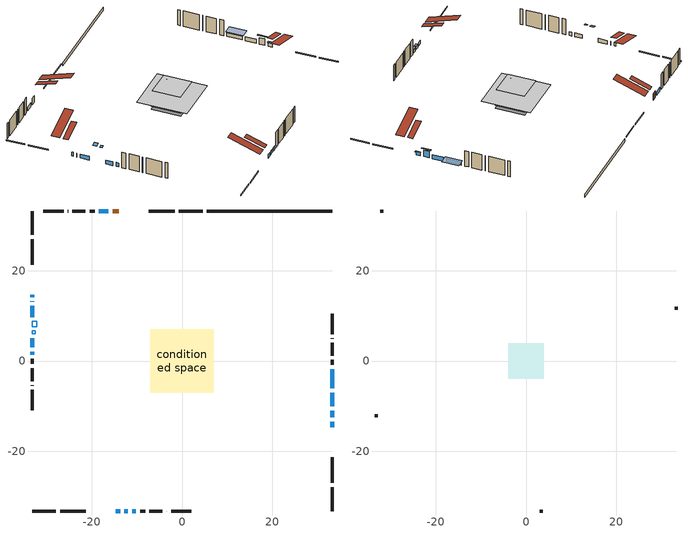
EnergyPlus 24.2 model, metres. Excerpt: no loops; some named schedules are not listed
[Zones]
conditioned space
 floor outside (Floor1 construction): -1.92,-1.92 -1.92,1.92 1.92,1.92 1.92,-1.92 z0.91
 floor adiabatic (Floor4 construction): -4.19,-4.19 -4.19,4.19 4.19,4.19 4.19,-4.19 z0.91
 floor adiabatic (AdiabaticFloorConstruction): -7.02,-7.02 -7.02,7.02 7.02,7.02 7.02,-7.02 z3.35
 floor foundation (Slab1 construction): -4.19,-4.19 -4.19,4.19 4.19,4.19 4.19,-4.19 z0
 floor foundation (Slab2 construction): -2.64,-2.64 -2.64,2.64 2.64,2.64 2.64,-2.64 z0
 wall outside (RimJoist1 construction): 4.58,33.24 -0.72,33.24 / -33.24,-33.24 -27.95,-33.24 / -33.24,33.24 -33.24,27.95 / 33.24,-33.24 33.24,-27.95 z0.91:1.21
 wall outside (RimJoist2 construction): -1.65,33.24 -7.34,33.24 / -27.02,-33.24 -21.33,-33.24 / -33.24,27.02 -33.24,21.33 / 33.24,-27.02 33.24,-21.33 z0.91:1.21
 wall outside (AdiabaticWallConstruction 1): -14.01,33.24 -15.38,33.24 z0.91:2.94
 wall outside (AdiabaticWallConstruction): 33.24,-14.66 33.24,-13.44 z0.91:1.98; 33.24,-12.51 33.24,-10.99 z0.91:2.94; -33.24,14.66 -33.24,14.17 / -33.24,13.25 -33.24,13.16 / -14.66,-33.24 -13.68,-33.24 / -33.24,12.23 -33.24,9.69 / 33.24,-10.06 33.24,-7.01 / -16.31,33.24 -18.45,33.24 / -33.24,5.06 -33.24,3 / -33.24,2.07 -33.24,1.4 z0.91:2.13; 33.24,-6.08 33.24,-1.81 z0.91:2.08; -12.75,-33.24 -11.99,-33.24 z0.91:1.88; -11.06,-33.24 -10.2,-33.24 z0.91:1.77
 wall outside (Wall1 construction): -19.37,33.24 -20.5,33.24 / -9.27,-33.24 -8.15,-33.24 / -33.24,0.48 -33.24,-0.65 / 33.24,-0.88 33.24,0.24 z0.91:5.79
 wall outside (Wall2 construction): -21.43,33.24 -24.29,33.24 / -7.22,-33.24 -4.36,-33.24 / -33.24,-1.58 -33.24,-4.44 / 33.24,1.17 33.24,4.03 z0.91:5.79
 wall outside (Wall3 construction): -25.22,33.24 -25.31,33.24 / -3.43,-33.24 -3.34,-33.24 / -33.24,-5.37 -33.24,-5.46 / 33.24,4.96 33.24,5.05 z0.91:5.79
 wall outside (Wall4 construction): -26.24,33.24 -30.73,33.24 / -2.41,-33.24 2.09,-33.24 / -33.24,-6.39 -33.24,-10.88 / 33.24,5.98 33.24,10.48 z0.91:5.79
 wall foundation (FoundationWall1 construction): 33.24,33.24 5.51,33.24 z0:0.91
 window (WindowConstruction): 33.24,-14.66 33.24,-13.44 z0.91:1.98
 window (WindowConstruction 6): 33.24,-12.51 33.24,-10.99 z0.91:2.94
 window (WindowConstruction 11): -33.24,14.66 -33.24,14.18 z0.91:2.13
 window (WindowConstruction 12): -33.24,13.25 -33.24,13.16 z0.91:2.13
 window (WindowConstruction 7): -14.66,-33.24 -13.68,-33.24 z0.91:2.13
 window (WindowConstruction 8): -33.24,12.23 -33.24,9.69 z0.91:2.13
 window (WindowConstruction 9): 33.24,-10.06 33.24,-7.01 z0.91:2.13
 window (WindowConstruction 10): 33.24,-6.08 33.24,-1.81 z0.91:2.08
 window (WindowConstruction 1): -16.31,33.24 -18.44,33.24 z0.91:2.13
 window (WindowConstruction 2): -12.75,-33.24 -11.99,-33.24 z0.91:1.88
 window (WindowConstruction 3): -11.06,-33.24 -10.2,-33.24 z0.91:1.77
 window (WindowConstruction 4): -33.24,5.06 -33.24,3 z0.91:2.13
 window (WindowConstruction 5): -33.24,2.07 -33.24,1.41 z0.91:2.13
 door (Door): -14.01,33.24 -15.38,33.24 z0.91:2.94
 ceiling adiabatic (AdiabaticFloorConstruction): 7.02,-7.02 7.02,7.02 -7.02,7.02 -7.02,-7.02 z3.35
 roof outside (Roof2 construction): -13.08,33.24,5.79 -13.08,27.56,7.68 -11.58,27.56,7.68 -11.58,33.24,5.79; -15.59,-33.24,5.79 -15.59,-27.56,7.68 -17.08,-27.56,7.68 -17.08,-33.24,5.79; -33.24,15.59,5.79 -27.56,15.59,7.68 -27.56,17.08,7.68 -33.24,17.08,5.79; 33.24,-15.59,5.79 27.56,-15.59,7.68 27.56,-17.08,7.68 33.24,-17.08,5.79
 roof outside (AdiabaticRoofConstruction): -33.25,7.62,5.79 -32.16,7.62,6.15 -32.16,8.76,6.15 -33.25,8.76,5.79; -33.25,5.99,5.79 -32.57,5.99,6.01 -32.57,6.69,6.01 -33.25,6.69,5.79
 skylight (SkylightConstruction): -33.24,7.62,5.79 -32.16,7.62,6.15 -32.16,8.76,6.15 -33.24,8.76,5.79
 skylight (SkylightConstruction 1): -33.24,5.99,5.79 -32.58,5.99,6.01 -32.58,6.69,6.01 -33.24,6.69,5.79
attic - vented
 floor to conditioned space (Floor2 construction Reversed): -3.94,-3.94 -3.94,3.94 3.94,3.94 3.94,-3.94 z5.79
 floor to conditioned space (Floor3 construction Reversed): -2.48,-2.48 -2.48,2.48 2.48,2.48 2.48,-2.48 z5.79
 wall outside (Wall5 construction): -31.66,33.24 -32.32,33.24 / 3.02,-33.24 3.67,-33.24 / -33.24,-11.81 -33.24,-12.46 / 33.24,11.41 33.24,12.06 z0.91:5.79
 roof outside (Roof1 construction): -10.65,33.24,5.79 -10.65,24.19,8.81 -8.26,24.19,8.81 -8.26,33.24,5.79; -18.01,-33.24,5.79 -18.01,-24.19,8.81 -20.4,-24.19,8.81 -20.4,-33.24,5.79; -33.24,18.01,5.79 -24.19,18.01,8.81 -24.19,20.4,8.81 -33.24,20.4,5.79; 33.24,-18.01,5.79 24.19,-18.01,8.81 24.19,-20.4,8.81 33.24,-20.4,5.79
shading: 33.24,-13.29 33.24,-14.81 33.7,-14.81 33.7,-13.29 z2.13; 33.24,-10.38 33.24,-13.12 33.61,-13.12 33.61,-10.38 z3.55; 33.24,-1.51 33.24,-6.38 35.69,-6.38 35.69,-1.51 z2.38; -11.93,-33.24 -12.81,-33.24 -12.81,-33.79 -11.93,-33.79 z1.94; -9.9,-33.24 -11.36,-33.24 -11.36,-33.79 -9.9,-33.79 z2.07
[Building]
Building 1: Terrain=Suburbs
[Site:Location]
Windsor AP_ON: Latitude {deg}=42.28; Longitude {deg}=-82.96; Time Zone {hr}=-5; Elevation {m}=190; Keep Site Location Information=Yes
[Site:GroundTemperature:Shallow]
6.34957, 4.46684, 4.31606, 5.20952, 8.79623, 12.3662, 15.4612, 17.4219, 17.5884, 15.9938, 12.9777, 9.51722
[Site:WaterMainsTemperature]
Calculation Method=Schedule; Temperature Schedule=mains temperature schedule
[Material] Roughness=Rough; Thermal Absorptance=0.9
Name | Thickness {m} | Conductivity {W/m-K} | Density {kg/m3} | Specific Heat {J/kg-K} | Solar Absorptance | Visible Absorptance
asphalt or fiberglass shingles | 0.00635 | 0.162714 | 1121.4 | 1465.45 | 0.4 | 0.4
asphalt or fiberglass shingles 1 | 0.00635 | 0.162714 | 1121.4 | 1465.45 | 0.7 | 0.7
ceiling loosefill ins | 0.169333 | 0.0480833 | 16.02 | 1046.75 | 0.7 | 0.7
ceiling stud and cavity | 0.1397 | 0.35737 | 65.682 | 1177.47 | 0.7 | 0.7
ceiling stud and cavity 1 | 0.1397 | 0.0804637 | 65.682 | 1177.47 | 0.7 | 0.7
concrete 4.0 in. | 0.1016 | 1.803125 | 2242.8 | 837.4 | 0.7 | 0.7
concrete 8.0 in. | 0.2032 | 1.803125 | 2242.8 | 837.4 | 0.7 | 0.7
door material | 0.04445 | 0.053851 | 512.64 | 1214.23 | 0.7 | 0.7
exterior vertical ins | 0.101767 | 0.029427 | 32.04 | 1214.23 | 0.7 | 0.7
floor covering | 0.0127 | 0.0433444 | 54.468 | 1339.84 | 0.6 | 0.6
floor covering 1 | 0.0127 | 9.015625 | 54.468 | 1339.84 | 0.6 | 0.6
floor rigid ins; rim joist rigid ins | 0.051816 | 0.029427 | 32.04 | 1214.23 | 0.7 | 0.7
floor rigid ins 1; roof rigid ins; wall rigid ins | 0.512978 | 0.029427 | 32.04 | 1214.23 | 0.7 | 0.7
floor stud and cavity | 0.1397 | 0.0937577 | 92.3553 | 1139.71 | 0.7 | 0.7
floor stud and cavity 1 | 0.0889 | 0.233522 | 50.32683 | 1063.81 | 0.7 | 0.7
floor stud and cavity 2 | 0.1397 | 1.75129 | 37.0049 | 1207.88 | 0.7 | 0.7
furniture material conditioned space 1 | 0.1524 | 0.115458 | 640.8 | 1214.23 | 0.6 | 0.6
gypsum board | 0.0127 | 0.160291 | 801 | 837.4 | 0.6 | 0.6
gypsum board 1 | 0.0127 | 0.160291 | 801 | 837.4 | 0.7 | 0.7
osb sheathing 0.5 in. | 0.0127 | 0.115458 | 512.64 | 1214.23 | 0.7 | 0.7
osb sheathing 0.75 in. | 0.01905 | 0.115458 | 512.64 | 1214.23 | 0.7 | 0.7
osb sheathing 2.0 in. | 0.0508 | 0.115458 | 512.64 | 1214.23 | 0.7 | 0.7
rim joist stud and cavity | 0.0508 | 0.241261 | 125.044 | 1163.47 | 0.6 | 0.6
rim joist stud and cavity 1 | 0.0508 | 0.0355479 | 125.044 | 1163.47 | 0.6 | 0.6
roof stud and cavity | 0.2032 | 0.117064 | 78.34581 | 1123.46 | 0.7 | 0.7
roof stud and cavity 1 | 0.18415 | 1.78685 | 37.0049 | 1207.88 | 0.6 | 0.6
wall stud and cavity | 0.1397 | 0.09204 | 139.0536 | 1170.24 | 0.7 | 0.7
wall stud and cavity 1 | 0.1397 | 0.0895467 | 139.0536 | 1170.24 | 0.7 | 0.7
wall stud and cavity 2 | 0.1397 | 0.139681 | 139.0536 | 1170.24 | 0.7 | 0.7
wall stud and cavity 3 | 0.1397 | 0.0883501 | 139.0536 | 1170.24 | 0.7 | 0.7
wall stud and cavity 4 | 0.0889 | 6.1454 | 50.32683 | 1063.81 | 0.6 | 0.6
wall stud and cavity 5 | 0.0889 | 0.380278 | 52.3479 | 1209.89 | 0.7 | 0.7
wall stud and cavity 6 | 0.0889 | 0.391764 | 83.0341 | 1211.67 | 0.7 | 0.7
wood siding | 0.0254 | 0.102417 | 544.68 | 1172.36 | 0.4 | 0.4
wood siding 1 | 0.00254 | 0.102417 | 544.68 | 1172.36 | 0.4 | 0.4
wood siding 2; wood siding 3; wood siding 4 | 0.0254 | 0.102417 | 544.68 | 1172.36 | 0.7 | 0.7
[WindowMaterial:SimpleGlazingSystem]
Name | U-Factor {W/m2-K} | Solar Heat Gain Coefficient
SkylightMaterial | 2.58152 | 0.6108
SkylightMaterial 1 | 2.58392 | 0.5998
WindowMaterial | 3.09792 | 0.55
WindowMaterial 1 | 3.117222 | 0.5
WindowMaterial 10 | 3.10927 | 0.4
WindowMaterial 2 | 3.12404 | 0.49
WindowMaterial 3 | 3.120061 | 0.51
WindowMaterial 4 | 3.11098 | 0.51
WindowMaterial 5 | 3.10416 | 0.58
WindowMaterial 6 | 3.1229 | 0.58
WindowMaterial 7 | 3.09792 | 0.59
WindowMaterial 8 | 3.08713 | 0.58
WindowMaterial 9 | 2.97584 | 0.61
[Construction]
AdiabaticFloorConstruction: floor stud and cavity 2, floor rigid ins 1, osb sheathing 0.75 in., floor covering
AdiabaticRoofConstruction: asphalt or fiberglass shingles 1, roof rigid ins, osb sheathing 0.75 in., roof stud and cavity 1
AdiabaticWallConstruction: wood siding 3, wall rigid ins, wall stud and cavity 5, gypsum board
AdiabaticWallConstruction 1: wood siding 4, wall rigid ins, wall stud and cavity 5, gypsum board
Door: door material
Floor1 construction: floor stud and cavity, floor rigid ins, osb sheathing 0.75 in., floor covering
Floor2 construction Reversed: gypsum board, ceiling stud and cavity, ceiling loosefill ins
Floor3 construction Reversed: gypsum board, ceiling stud and cavity 1
Floor4 construction: floor stud and cavity 1, floor covering 1
FoundationWall1 construction: concrete 8.0 in., gypsum board 1
furniture construction conditioned space 1: furniture material conditioned space 1
PartitionWallConstruction: gypsum board, wall stud and cavity 6, gypsum board
RimJoist1 construction: wood siding 2, rim joist rigid ins, osb sheathing 2.0 in., rim joist stud and cavity
RimJoist2 construction: wood siding 2, rim joist rigid ins, osb sheathing 2.0 in., rim joist stud and cavity 1
Roof1 construction: asphalt or fiberglass shingles
Roof2 construction: asphalt or fiberglass shingles, osb sheathing 0.75 in., roof stud and cavity, gypsum board
SkylightConstruction: SkylightMaterial
SkylightConstruction 1: SkylightMaterial 1
Slab1 construction; Slab2 construction: concrete 4.0 in.
Wall1 construction: wood siding, osb sheathing 0.5 in., wall stud and cavity, gypsum board
Wall2 construction: wood siding, osb sheathing 0.5 in., wall stud and cavity 1, gypsum board
Wall3 construction: wood siding, osb sheathing 0.5 in., wall stud and cavity 2, gypsum board
Wall4 construction: wood siding, osb sheathing 0.5 in., wall stud and cavity 3, gypsum board
Wall5 construction: wood siding 1, wall stud and cavity 4
WindowConstruction; WindowConstruction 1: WindowMaterial
WindowConstruction 10: WindowMaterial 8
WindowConstruction 11: WindowMaterial 9
WindowConstruction 12: WindowMaterial 10
WindowConstruction 2: WindowMaterial 1
WindowConstruction 3: WindowMaterial 2
WindowConstruction 4: WindowMaterial 3
WindowConstruction 5: WindowMaterial 4
WindowConstruction 6; WindowConstruction 8: WindowMaterial 5
WindowConstruction 7: WindowMaterial 6
WindowConstruction 9: WindowMaterial 7
[Zone] Multiplier=1; Part of Total Floor Area=Yes
Name | Volume {m3}
attic - vented | 42.4007
conditioned space | 543.4
[Space]
Name | Zone | Volume {m3}
attic - vented 1 | attic - vented | 42.4007
conditioned space 1 | conditioned space | 543.4
[ZoneInfiltration:EffectiveLeakageArea]
infil attic - vented 1: Zone or Space=attic - vented 1; Schedule=Always On Discrete; Effective Air Leakage Area {cm2}=3844.44; Stack Coefficient=0.000549101; Wind Coefficient=1.58324e-05
[ZoneMixing]
whole house fan mix: Zone or Space=attic - vented; Schedule=Always On Continuous; Design Flow Rate Calculation Method=Flow/Zone; Design Flow Rate {m3/s}=0; Source Zone or Space=conditioned space
[SurfaceProperty:ExposedFoundationPerimeter] Exposed Perimeter Calculation Method=TotalExposedPerimeter
Name | Total Exposed Perimeter {m}
Slab1 | 27.737
Slab2 | 14.326
[InternalMass] Zone or ZoneList=conditioned space; Space or SpaceList=conditioned space 1
Name | Construction | Surface Area {m2}
furniture mass conditioned space 1 | furniture construction conditioned space 1 | 152.06
partition wall mass | PartitionWallConstruction | 309.92
[Lights]
interior lighting: Zone or ZoneList or Space or SpaceList=conditioned space 1; Schedule=interior lighting schedule; Design Level Calculation Method=LightingLevel; Lighting Level {W}=343.2; Return Air Fraction=0; Fraction Radiant=0.6; Fraction Visible=0.2; Fraction Replaceable=1
[People]
occupants: Zone or ZoneList or Space or SpaceList=conditioned space 1; Number of People Schedule=occupants schedule; Number of People Calculation Method=People; Number of People=3; Fraction Radiant=0.314171; Sensible Heat Fraction=0.56303; Activity Level Schedule=occupants activity schedule; Carbon Dioxide Generation Rate {m3/s-W}=0; Enable ASHRAE 55 Comfort Warnings=No; Mean Radiant Temperature Calculation Type=EnclosureAveraged
[ElectricEquipment] Zone or ZoneList or Space or SpaceList=conditioned space 1; Design Level Calculation Method=EquipmentLevel
Name | Schedule | Design Level {W} | Fraction Latent | Fraction Radiant | Fraction Lost
clothes dryer | clothes dryer schedule | 140.772 | 0.015 | 0.081 | 0.85
clothes washer | clothes washer schedule | 32.1985 | 0.03 | 0.162 | 0.7
cooking range | cooking range schedule | 215.147 | 0.08 | 0.432 | 0.2
dishwasher | dishwasher schedule | 66.8632 | 0.3 | 0.18 | 0.4
fridge | fridge schedule | 72.9452 | 0 | 0.6 | 0
mech vent bath fan 0 | mech vent bath fan 0 schedule | 50.2 | 0 | 0 | 1
mech vent bath fan 1 | mech vent bath fan 1 schedule | 50.2 | 0 | 0 | 1
mech vent house fan | mech vent house fan schedule | 0 | 0 | 0 | 1
mech vent house fan cfis | mech vent house fan cfis schedule | 0 | 0 | 0 | 0
mech vent range fan 0 | mech vent range fan 0 schedule | 57 | 0 | 0 | 1
misc plug loads | misc plug loads schedule | 494.7 | 0.045 | 0.513 | 0.1
whole house fan | Always On Discrete | 0 | 0 | 0 | 1
[OtherEquipment] Zone or ZoneList or Space or SpaceList=conditioned space 1; Design Level Calculation Method=EquipmentLevel
Name | Fuel Type | Schedule | Design Level {W} | Fraction Latent | Fraction Radiant | Fraction Lost
clothes dryer 1 | Electricity | clothes dryer schedule | 0 | 0.015 | 0.081 | 0.85
cooking range 1 | Electricity | cooking range schedule | 0 | 0.08 | 0.432 | 0.2
general water use latent | None | general water use schedule | 62.594 | 1 | 0 | 0
general water use sensible | None | general water use schedule | -61.6891 | 0 | 0.6 | 0
mech vent house fan latent load | None | Always On Discrete | 0 | 1 | 0 | 0
mech vent house fan sensible load | None | Always On Discrete | 0 | 0 | 0 | 0
water heater energy adjustment1 | NaturalGas | Always On Discrete | 0.01 | 0 | 0 | 1
[ZoneInfiltration:DesignFlowRate] Zone or ZoneList or Space or SpaceList=conditioned space 1; Schedule=Always On Discrete; Design Flow Rate Calculation Method=Flow/Zone; Design Flow Rate {m3/s}=0
infil flow; natural vent flow; whole house fan flow
[Foundation:Kiva] Initial Indoor Air Temperature {C}=18; Wall Depth Below Slab {m}=0.2032
Name | Wall Height Above Grade {m} | Custom Block Material Name 1 | Custom Block Depth 1 {m} | Custom Block X Position 1 {m} | Custom Block Z Position 1 {m}
Foundation Kiva 1 | 0.910011 | exterior vertical ins | 0.910011 | 0.2159 | 0
Foundation Kiva 2 | 0.1016
[Foundation:Kiva:Settings]
Soil Conductivity {W/m-K}=0.849921; Soil Density {kg/m3}=1842.3; Soil Specific Heat {J/kg-K}=418.7; Ground Solar Absorptivity=0.9; Ground Thermal Absorptivity=0.9; Ground Surface Roughness {m}=0.03; Far-Field Width {m}=40; Deep-Ground Boundary Condition=ZeroFlux; Deep-Ground Depth {m}=40; Minimum Cell Dimension {m}=0.2; Maximum Cell Growth Coefficient=3; Simulation Timestep=Timestep
[Exterior:Lights]
exterior lighting: Schedule=exterior lighting schedule; Design Level {W}=75.6
[Schedule:Constant]
Name | Hourly Value
Always On Continuous; mech vent house fan schedule; mech vent house fan cfis schedule; Always On Discrete | 1
occupants activity schedule | 117.228
fridge schedule | 0
[Schedule:Week:Daily]
interior lighting schedule Week Rule - Jan1-Jan27: interior lighting schedule day, interior lighting schedule day, interior lighting schedule day, interior lighting schedule day, interior lighting schedule day, interior lighting schedule day, interior lighting schedule day, interior lighting schedule default day, interior lighting schedule default day, interior lighting schedule default day, interior lighting schedule default day, interior lighting schedule default day
interior lighting schedule Week Rule - Jan28-Feb3: interior lighting schedule day, interior lighting schedule day, interior lighting schedule day, interior lighting schedule day, interior lighting schedule day 1, interior lighting schedule day 1, interior lighting schedule day 1, interior lighting schedule default day, interior lighting schedule default day, interior lighting schedule default day, interior lighting schedule default day, interior lighting schedule default day
interior lighting schedule Week Rule - Feb4-Feb24: interior lighting schedule day 1, interior lighting schedule day 1, interior lighting schedule day 1, interior lighting schedule day 1, interior lighting schedule day 1, interior lighting schedule day 1, interior lighting schedule day 1, interior lighting schedule default day, interior lighting schedule default day, interior lighting schedule default day, interior lighting schedule default day, interior lighting schedule default day
interior lighting schedule Week Rule - Feb25-Mar3: interior lighting schedule day 1, interior lighting schedule day 1, interior lighting schedule day 1, interior lighting schedule day 1, interior lighting schedule day 2, interior lighting schedule day 2, interior lighting schedule day 2, interior lighting schedule default day, interior lighting schedule default day, interior lighting schedule default day, interior lighting schedule default day, interior lighting schedule default day
interior lighting schedule Week Rule - Mar4-Mar31: interior lighting schedule day 2, interior lighting schedule day 2, interior lighting schedule day 2, interior lighting schedule day 2, interior lighting schedule day 2, interior lighting schedule day 2, interior lighting schedule day 2, interior lighting schedule default day, interior lighting schedule default day, interior lighting schedule default day, interior lighting schedule default day, interior lighting schedule default day
interior lighting schedule Week Rule - Apr1-Apr28: interior lighting schedule day 3, interior lighting schedule day 3, interior lighting schedule day 3, interior lighting schedule day 3, interior lighting schedule day 3, interior lighting schedule day 3, interior lighting schedule day 3, interior lighting schedule default day, interior lighting schedule default day, interior lighting schedule default day, interior lighting schedule default day, interior lighting schedule default day
interior lighting schedule Week Rule - Apr29-May5: interior lighting schedule day 3, interior lighting schedule day 3, interior lighting schedule day 4, interior lighting schedule day 4, interior lighting schedule day 4, interior lighting schedule day 4, interior lighting schedule day 4, interior lighting schedule default day, interior lighting schedule default day, interior lighting schedule default day, interior lighting schedule default day, interior lighting schedule default day
interior lighting schedule Week Rule - May6-May26: interior lighting schedule day 4, interior lighting schedule day 4, interior lighting schedule day 4, interior lighting schedule day 4, interior lighting schedule day 4, interior lighting schedule day 4, interior lighting schedule day 4, interior lighting schedule default day, interior lighting schedule default day, interior lighting schedule default day, interior lighting schedule default day, interior lighting schedule default day
interior lighting schedule Week Rule - May27-Jun2: interior lighting schedule day 4, interior lighting schedule day 4, interior lighting schedule day 4, interior lighting schedule day 4, interior lighting schedule day 4, interior lighting schedule day 5, interior lighting schedule day 5, interior lighting schedule default day, interior lighting schedule default day, interior lighting schedule default day, interior lighting schedule default day, interior lighting schedule default day
interior lighting schedule Week Rule - Jun3-Jun30: interior lighting schedule day 5, interior lighting schedule day 5, interior lighting schedule day 5, interior lighting schedule day 5, interior lighting schedule day 5, interior lighting schedule day 5, interior lighting schedule day 5, interior lighting schedule default day, interior lighting schedule default day, interior lighting schedule default day, interior lighting schedule default day, interior lighting schedule default day
interior lighting schedule Week Rule - Jul1-Jul28: interior lighting schedule day 6, interior lighting schedule day 6, interior lighting schedule day 6, interior lighting schedule day 6, interior lighting schedule day 6, interior lighting schedule day 6, interior lighting schedule day 6, interior lighting schedule default day, interior lighting schedule default day, interior lighting schedule default day, interior lighting schedule default day, interior lighting schedule default day
interior lighting schedule Week Rule - Jul29-Aug4: interior lighting schedule day 6, interior lighting schedule day 6, interior lighting schedule day 6, interior lighting schedule day 7, interior lighting schedule day 7, interior lighting schedule day 7, interior lighting schedule day 7, interior lighting schedule default day, interior lighting schedule default day, interior lighting schedule default day, interior lighting schedule default day, interior lighting schedule default day
interior lighting schedule Week Rule - Aug5-Aug25: interior lighting schedule day 7, interior lighting schedule day 7, interior lighting schedule day 7, interior lighting schedule day 7, interior lighting schedule day 7, interior lighting schedule day 7, interior lighting schedule day 7, interior lighting schedule default day, interior lighting schedule default day, interior lighting schedule default day, interior lighting schedule default day, interior lighting schedule default day
interior lighting schedule Week Rule - Aug26-Sep1: interior lighting schedule day 7, interior lighting schedule day 7, interior lighting schedule day 7, interior lighting schedule day 7, interior lighting schedule day 7, interior lighting schedule day 7, interior lighting schedule day 8, interior lighting schedule default day, interior lighting schedule default day, interior lighting schedule default day, interior lighting schedule default day, interior lighting schedule default day
interior lighting schedule Week Rule - Sep2-Sep29: interior lighting schedule day 8, interior lighting schedule day 8, interior lighting schedule day 8, interior lighting schedule day 8, interior lighting schedule day 8, interior lighting schedule day 8, interior lighting schedule day 8, interior lighting schedule default day, interior lighting schedule default day, interior lighting schedule default day, interior lighting schedule default day, interior lighting schedule default day
interior lighting schedule Week Rule - Sep30-Oct6: interior lighting schedule day 8, interior lighting schedule day 9, interior lighting schedule day 9, interior lighting schedule day 9, interior lighting schedule day 9, interior lighting schedule day 9, interior lighting schedule day 9, interior lighting schedule default day, interior lighting schedule default day, interior lighting schedule default day, interior lighting schedule default day, interior lighting schedule default day
interior lighting schedule Week Rule - Oct7-Oct27: interior lighting schedule day 9, interior lighting schedule day 9, interior lighting schedule day 9, interior lighting schedule day 9, interior lighting schedule day 9, interior lighting schedule day 9, interior lighting schedule day 9, interior lighting schedule default day, interior lighting schedule default day, interior lighting schedule default day, interior lighting schedule default day, interior lighting schedule default day
interior lighting schedule Week Rule - Oct28-Nov3: interior lighting schedule day 9, interior lighting schedule day 9, interior lighting schedule day 9, interior lighting schedule day 9, interior lighting schedule day 10, interior lighting schedule day 10, interior lighting schedule day 10, interior lighting schedule default day, interior lighting schedule default day, interior lighting schedule default day, interior lighting schedule default day, interior lighting schedule default day
interior lighting schedule Week Rule - Nov4-Nov24: interior lighting schedule day 10, interior lighting schedule day 10, interior lighting schedule day 10, interior lighting schedule day 10, interior lighting schedule day 10, interior lighting schedule day 10, interior lighting schedule day 10, interior lighting schedule default day, interior lighting schedule default day, interior lighting schedule default day, interior lighting schedule default day, interior lighting schedule default day
interior lighting schedule Week Rule - Nov25-Dec1: interior lighting schedule day 10, interior lighting schedule day 10, interior lighting schedule day 10, interior lighting schedule day 10, interior lighting schedule day 10, interior lighting schedule day 10, interior lighting schedule day 11, interior lighting schedule default day, interior lighting schedule default day, interior lighting schedule default day, interior lighting schedule default day, interior lighting schedule default day
interior lighting schedule Week Rule - Dec2-Dec31: interior lighting schedule day 11, interior lighting schedule day 11, interior lighting schedule day 11, interior lighting schedule day 11, interior lighting schedule day 11, interior lighting schedule day 11, interior lighting schedule day 11, interior lighting schedule default day, interior lighting schedule default day, interior lighting schedule default day, interior lighting schedule default day, interior lighting schedule default day
occupants schedule Week Rule - Jan1-Dec31: occupants schedule day, occupants schedule day, occupants schedule day, occupants schedule day, occupants schedule day, occupants schedule day, occupants schedule day, occupants schedule default day, occupants schedule default day, occupants schedule default day, occupants schedule default day, occupants schedule default day
clothes dryer schedule Week Rule - Jan1-Dec31: clothes dryer schedule day, clothes dryer schedule day, clothes dryer schedule day, clothes dryer schedule day, clothes dryer schedule day, clothes dryer schedule day, clothes dryer schedule day, clothes dryer schedule default day, clothes dryer schedule default day, clothes dryer schedule default day, clothes dryer schedule default day, clothes dryer schedule default day
clothes washer schedule Week Rule - Jan1-Dec31: clothes washer schedule day, clothes washer schedule day, clothes washer schedule day, clothes washer schedule day, clothes washer schedule day, clothes washer schedule day, clothes washer schedule day, clothes washer schedule default day, clothes washer schedule default day, clothes washer schedule default day, clothes washer schedule default day, clothes washer schedule default day
cooking range schedule Week Rule - Jan1-Dec31: cooking range schedule day, cooking range schedule day, cooking range schedule day, cooking range schedule day, cooking range schedule day, cooking range schedule day, cooking range schedule day, cooking range schedule default day, cooking range schedule default day, cooking range schedule default day, cooking range schedule default day, cooking range schedule default day
dishwasher schedule Week Rule - Jan1-Dec31: dishwasher schedule day, dishwasher schedule day, dishwasher schedule day, dishwasher schedule day, dishwasher schedule day, dishwasher schedule day, dishwasher schedule day, dishwasher schedule default day, dishwasher schedule default day, dishwasher schedule default day, dishwasher schedule default day, dishwasher schedule default day
mech vent bath fan 0 schedule Week Rule - Jan1-Dec31: mech vent bath fan 0 schedule day, mech vent bath fan 0 schedule day, mech vent bath fan 0 schedule day, mech vent bath fan 0 schedule day, mech vent bath fan 0 schedule day, mech vent bath fan 0 schedule day, mech vent bath fan 0 schedule day, mech vent bath fan 0 schedule default day, mech vent bath fan 0 schedule default day, mech vent bath fan 0 schedule default day, mech vent bath fan 0 schedule default day, mech vent bath fan 0 schedule default day
mech vent bath fan 1 schedule Week Rule - Jan1-Dec31: mech vent bath fan 1 schedule day, mech vent bath fan 1 schedule day, mech vent bath fan 1 schedule day, mech vent bath fan 1 schedule day, mech vent bath fan 1 schedule day, mech vent bath fan 1 schedule day, mech vent bath fan 1 schedule day, mech vent bath fan 1 schedule default day, mech vent bath fan 1 schedule default day, mech vent bath fan 1 schedule default day, mech vent bath fan 1 schedule default day, mech vent bath fan 1 schedule default day
mech vent range fan 0 schedule Week Rule - Jan1-Dec31: mech vent range fan 0 schedule day, mech vent range fan 0 schedule day, mech vent range fan 0 schedule day, mech vent range fan 0 schedule day, mech vent range fan 0 schedule day, mech vent range fan 0 schedule day, mech vent range fan 0 schedule day, mech vent range fan 0 schedule default day, mech vent range fan 0 schedule default day, mech vent range fan 0 schedule default day, mech vent range fan 0 schedule default day, mech vent range fan 0 schedule default day
misc plug loads schedule Week Rule - Jan1-Dec31: misc plug loads schedule day, misc plug loads schedule day, misc plug loads schedule day, misc plug loads schedule day, misc plug loads schedule day, misc plug loads schedule day, misc plug loads schedule day, misc plug loads schedule default day, misc plug loads schedule default day, misc plug loads schedule default day, misc plug loads schedule default day, misc plug loads schedule default day
general water use schedule Week Rule - Jan1-Dec31: general water use schedule day, general water use schedule day, general water use schedule day, general water use schedule day, general water use schedule day, general water use schedule day, general water use schedule day, general water use schedule default day, general water use schedule default day, general water use schedule default day, general water use schedule default day, general water use schedule default day
exterior lighting schedule Week Rule - Jan1-Jan27: exterior lighting schedule day, exterior lighting schedule day, exterior lighting schedule day, exterior lighting schedule day, exterior lighting schedule day, exterior lighting schedule day, exterior lighting schedule day, exterior lighting schedule default day, exterior lighting schedule default day, exterior lighting schedule default day, exterior lighting schedule default day, exterior lighting schedule default day
exterior lighting schedule Week Rule - Jan28-Feb3: exterior lighting schedule day, exterior lighting schedule day, exterior lighting schedule day, exterior lighting schedule day, exterior lighting schedule day 1, exterior lighting schedule day 1, exterior lighting schedule day 1, exterior lighting schedule default day, exterior lighting schedule default day, exterior lighting schedule default day, exterior lighting schedule default day, exterior lighting schedule default day
exterior lighting schedule Week Rule - Feb4-Feb24: exterior lighting schedule day 1, exterior lighting schedule day 1, exterior lighting schedule day 1, exterior lighting schedule day 1, exterior lighting schedule day 1, exterior lighting schedule day 1, exterior lighting schedule day 1, exterior lighting schedule default day, exterior lighting schedule default day, exterior lighting schedule default day, exterior lighting schedule default day, exterior lighting schedule default day
exterior lighting schedule Week Rule - Feb25-Mar3: exterior lighting schedule day 1, exterior lighting schedule day 1, exterior lighting schedule day 1, exterior lighting schedule day 1, exterior lighting schedule day 2, exterior lighting schedule day 2, exterior lighting schedule day 2, exterior lighting schedule default day, exterior lighting schedule default day, exterior lighting schedule default day, exterior lighting schedule default day, exterior lighting schedule default day
exterior lighting schedule Week Rule - Mar4-Mar31: exterior lighting schedule day 2, exterior lighting schedule day 2, exterior lighting schedule day 2, exterior lighting schedule day 2, exterior lighting schedule day 2, exterior lighting schedule day 2, exterior lighting schedule day 2, exterior lighting schedule default day, exterior lighting schedule default day, exterior lighting schedule default day, exterior lighting schedule default day, exterior lighting schedule default day
exterior lighting schedule Week Rule - Apr1-Apr28: exterior lighting schedule day 3, exterior lighting schedule day 3, exterior lighting schedule day 3, exterior lighting schedule day 3, exterior lighting schedule day 3, exterior lighting schedule day 3, exterior lighting schedule day 3, exterior lighting schedule default day, exterior lighting schedule default day, exterior lighting schedule default day, exterior lighting schedule default day, exterior lighting schedule default day
exterior lighting schedule Week Rule - Apr29-May5: exterior lighting schedule day 3, exterior lighting schedule day 3, exterior lighting schedule day 4, exterior lighting schedule day 4, exterior lighting schedule day 4, exterior lighting schedule day 4, exterior lighting schedule day 4, exterior lighting schedule default day, exterior lighting schedule default day, exterior lighting schedule default day, exterior lighting schedule default day, exterior lighting schedule default day
[Schedule:Year]
interior lighting schedule: interior lighting schedule Week Rule - Jan1-Jan27, 1, 1, 1, 27, interior lighting schedule Week Rule - Jan28-Feb3, 1, 28, 2, 3, interior lighting schedule Week Rule - Feb4-Feb24, 2, 4, 2, 24, interior lighting schedule Week Rule - Feb25-Mar3, 2, 25, 3, 3, interior lighting schedule Week Rule - Mar4-Mar31, 3, 4, 3, 31, interior lighting schedule Week Rule - Apr1-Apr28, 4, 1, 4, 28, interior lighting schedule Week Rule - Apr29-May5, 4, 29, 5, 5, interior lighting schedule Week Rule - May6-May26, 5, 6, 5, 26, interior lighting schedule Week Rule - May27-Jun2, 5, 27, 6, 2, interior lighting schedule Week Rule - Jun3-Jun30, 6, 3, 6, 30, interior lighting schedule Week Rule - Jul1-Jul28, 7, 1, 7, 28, interior lighting schedule Week Rule - Jul29-Aug4, 7, 29, 8, 4, interior lighting schedule Week Rule - Aug5-Aug25, 8, 5, 8, 25, interior lighting schedule Week Rule - Aug26-Sep1, 8, 26, 9, 1, interior lighting schedule Week Rule - Sep2-Sep29, 9, 2, 9, 29, interior lighting schedule Week Rule - Sep30-Oct6, 9, 30, 10, 6, interior lighting schedule Week Rule - Oct7-Oct27, 10, 7, 10, 27, interior lighting schedule Week Rule - Oct28-Nov3, 10, 28, 11, 3, interior lighting schedule Week Rule - Nov4-Nov24, 11, 4, 11, 24, interior lighting schedule Week Rule - Nov25-Dec1, 11, 25, 12, 1, interior lighting schedule Week Rule - Dec2-Dec31, 12, 2, 12, 31
occupants schedule: occupants schedule Week Rule - Jan1-Dec31, 1, 1, 12, 31
clothes dryer schedule: clothes dryer schedule Week Rule - Jan1-Dec31, 1, 1, 12, 31
clothes washer schedule: clothes washer schedule Week Rule - Jan1-Dec31, 1, 1, 12, 31
cooking range schedule: cooking range schedule Week Rule - Jan1-Dec31, 1, 1, 12, 31
dishwasher schedule: dishwasher schedule Week Rule - Jan1-Dec31, 1, 1, 12, 31
mech vent bath fan 0 schedule: mech vent bath fan 0 schedule Week Rule - Jan1-Dec31, 1, 1, 12, 31
mech vent bath fan 1 schedule: mech vent bath fan 1 schedule Week Rule - Jan1-Dec31, 1, 1, 12, 31
mech vent range fan 0 schedule: mech vent range fan 0 schedule Week Rule - Jan1-Dec31, 1, 1, 12, 31
misc plug loads schedule: misc plug loads schedule Week Rule - Jan1-Dec31, 1, 1, 12, 31
general water use schedule: general water use schedule Week Rule - Jan1-Dec31, 1, 1, 12, 31
exterior lighting schedule: exterior lighting schedule Week Rule - Jan1-Jan27, 1, 1, 1, 27, exterior lighting schedule Week Rule - Jan28-Feb3, 1, 28, 2, 3, exterior lighting schedule Week Rule - Feb4-Feb24, 2, 4, 2, 24, exterior lighting schedule Week Rule - Feb25-Mar3, 2, 25, 3, 3, exterior lighting schedule Week Rule - Mar4-Mar31, 3, 4, 3, 31, exterior lighting schedule Week Rule - Apr1-Apr28, 4, 1, 4, 28, exterior lighting schedule Week Rule - Apr29-May5, 4, 29, 5, 5, exterior lighting schedule Week Rule - May6-May26, 5, 6, 5, 26, exterior lighting schedule Week Rule - May27-Jun2, 5, 27, 6, 2, exterior lighting schedule Week Rule - Jun3-Jun30, 6, 3, 6, 30, exterior lighting schedule Week Rule - Jul1-Jul28, 7, 1, 7, 28, exterior lighting schedule Week Rule - Jul29-Aug4, 7, 29, 8, 4, exterior lighting schedule Week Rule - Aug5-Aug25, 8, 5, 8, 25, exterior lighting schedule Week Rule - Aug26-Sep1, 8, 26, 9, 1, exterior lighting schedule Week Rule - Sep2-Sep29, 9, 2, 9, 29, exterior lighting schedule Week Rule - Sep30-Oct6, 9, 30, 10, 6, exterior lighting schedule Week Rule - Oct7-Oct27, 10, 7, 10, 27, exterior lighting schedule Week Rule - Oct28-Nov3, 10, 28, 11, 3, exterior lighting schedule Week Rule - Nov4-Nov24, 11, 4, 11, 24, exterior lighting schedule Week Rule - Nov25-Dec1, 11, 25, 12, 1, exterior lighting schedule Week Rule - Dec2-Dec31, 12, 2, 12, 31
[Schedule:Compact]
mains temperature schedule: Through: 01/01, For: AllDays, Until: 24:00, 9.71556, Through: 01/02, For: AllDays, Until: 24:00, 9.65056, Through: 01/03, For: AllDays, Until: 24:00, 9.58667, Through: 01/04, For: AllDays, Until: 24:00, 9.52389, Through: 01/05, For: AllDays, Until: 24:00, 9.46278, Through: 01/06, For: AllDays, Until: 24:00, 9.40278, Through: 01/07, For: AllDays, Until: 24:00, 9.34444, Through: 01/08, For: AllDays, Until: 24:00, 9.28778, Through: 01/09, For: AllDays, Until: 24:00, 9.23222, Through: 01/10, For: AllDays, Until: 24:00, 9.17778, Through: 01/11, For: AllDays, Until: 24:00, 9.125, Through: 01/12, For: AllDays, Until: 24:00, 9.07389, Through: 01/13, For: AllDays, Until: 24:00, 9.02444, Through: 01/14, For: AllDays, Until: 24:00, 8.97611, Through: 01/15, For: AllDays, Until: 24:00, 8.92944, Through: 01/16, For: AllDays, Until: 24:00, 8.88444, Through: 01/17, For: AllDays, Until: 24:00, 8.84056, Through: 01/18, For: AllDays, Until: 24:00, 8.79889, Through: 01/19, For: AllDays, Until: 24:00, 8.75833, Through: 01/20, For: AllDays, Until: 24:00, 8.71944, Through: 01/21, For: AllDays, Until: 24:00, 8.68222, Through: 01/22, For: AllDays, Until: 24:00, 8.64667, Through: 01/23, For: AllDays, Until: 24:00, 8.61222, Through: 01/24, For: AllDays, Until: 24:00, 8.58, Through: 01/25, For: AllDays, Until: 24:00, 8.54944, Through: 01/26, For: AllDays, Until: 24:00, 8.52, Through: 01/27, For: AllDays, Until: 24:00, 8.49278, Through: 01/28, For: AllDays, Until: 24:00, 8.46722, Through: 01/29, For: AllDays, Until: 24:00, 8.44278, Through: 01/30, For: AllDays, Until: 24:00, 8.42056, Through: 01/31, For: AllDays, Until: 24:00, 8.39944, Through: 02/01, For: AllDays, Until: 24:00, 8.38056, Through: 02/02, For: AllDays, Until: 24:00, 8.36333, Through: 02/03, For: AllDays, Until: 24:00, 8.34778, Through: 02/04, For: AllDays, Until: 24:00, 8.33389, Through: 02/05, For: AllDays, Until: 24:00, 8.32167, Through: 02/06, For: AllDays, Until: 24:00, 8.31111, Through: 02/07, For: AllDays, Until: 24:00, 8.30222, Through: 02/08, For: AllDays, Until: 24:00, 8.295, Through: 02/09, For: AllDays, Until: 24:00, 8.29, Through: 02/10, For: AllDays, Until: 24:00, 8.28611, Through: 02/11, For: AllDays, Until: 24:00, 8.28444, Through: 02/12, For: AllDays, Until: 24:00, 8.28444, Through: 02/13, For: AllDays, Until: 24:00, 8.28611, Through: 02/14, For: AllDays, Until: 24:00, 8.28889, Through: 02/15, For: AllDays, Until: 24:00, 8.29444, Through: 02/16, For: AllDays, Until: 24:00, 8.30111, Through: 02/17, For: AllDays, Until: 24:00, 8.30944, Through: 02/18, For: AllDays, Until: 24:00, 8.31944, Through: 02/19, For: AllDays, Until: 24:00, 8.33167, Through: 02/20, For: AllDays, Until: 24:00, 8.345, Through: 02/21, For: AllDays, Until: 24:00, 8.36056, Through: 02/22, For: AllDays, Until: 24:00, 8.37778, Through: 02/23, For: AllDays, Until: 24:00, 8.39611, Through: 02/24, For: AllDays, Until: 24:00, 8.41667, Through: 02/25, For: AllDays, Until: 24:00, 8.43889, Through: 02/26, For: AllDays, Until: 24:00, 8.46278, Through: 02/27, For: AllDays, Until: 24:00, 8.48833, Through: 02/28, For: AllDays, Until: 24:00, 8.51556, Through: 03/01, For: AllDays, Until: 24:00, 8.54444, Through: 03/02, For: AllDays, Until: 24:00, 8.575, Through: 03/03, For: AllDays, Until: 24:00, 8.60667, Through: 03/04, For: AllDays, Until: 24:00, 8.64056, Through: 03/05, For: AllDays, Until: 24:00, 8.67611, Through: 03/06, For: AllDays, Until: 24:00, 8.71278, Through: 03/07, For: AllDays, Until: 24:00, 8.75167, Through: 03/08, For: AllDays, Until: 24:00, 8.79167, Through: 03/09, For: AllDays, Until: 24:00, 8.83333, Through: 03/10, For: AllDays, Until: 24:00, 8.87667, Through: 03/11, For: AllDays, Until: 24:00, 8.92167, Through: 03/12, For: AllDays, Until: 24:00, 8.96833, Through: 03/13, For: AllDays, Until: 24:00, 9.01611, Through: 03/14, For: AllDays, Until: 24:00, 9.06556, Through: 03/15, For: AllDays, Until: 24:00, 9.11667, Through: 03/16, For: AllDays, Until: 24:00, 9.16889, Through: 03/17, For: AllDays, Until: 24:00, 9.22278, Through: 03/18, For: AllDays, Until: 24:00, 9.27833, Through: 03/19, For: AllDays, Until: 24:00, 9.335, Through: 03/20, For: AllDays, Until: 24:00, 9.39333, Through: 03/21, For: AllDays, Until: 24:00, 9.45278, Through: 03/22, For: AllDays, Until: 24:00, 9.51389, Through: 03/23, For: AllDays, Until: 24:00, 9.57611, Through: 03/24, For: AllDays, Until: 24:00, 9.64, Through: 03/25, For: AllDays, Until: 24:00, 9.705, Through: 03/26, For: AllDays, Until: 24:00, 9.77111, Through: 03/27, For: AllDays, Until: 24:00, 9.83889, Through: 03/28, For: AllDays, Until: 24:00, 9.90778, Through: 03/29, For: AllDays, Until: 24:00, 9.97778, Through: 03/30, For: AllDays, Until: 24:00, 10.0489, Through: 03/31, For: AllDays, Until: 24:00, 10.1217, Through: 04/01, For: AllDays, Until: 24:00, 10.1956, Through: 04/02, For: AllDays, Until: 24:00, 10.2706, Through: 04/03, For: AllDays, Until: 24:00, 10.3461, Through: 04/04, For: AllDays, Until: 24:00, 10.4233, Through: 04/05, For: AllDays, Until: 24:00, 10.5017, Through: 04/06, For: AllDays, Until: 24:00, 10.5811, Through: 04/07, For: AllDays, Until: 24:00, 10.6617, Through: 04/08, For: AllDays, Until: 24:00, 10.7428, Through: 04/09, For: AllDays, Until: 24:00, 10.825, Through: 04/10, For: AllDays, Until: 24:00, 10.9089, Through: 04/11, For: AllDays, Until: 24:00, 10.9928, Through: 04/12, For: AllDays, Until: 24:00, 11.0783, Through: 04/13, For: AllDays, Until: 24:00, 11.1644, Through: 04/14, For: AllDays, Until: 24:00, 11.2517, Through: 04/15, For: AllDays, Until: 24:00, 11.3394, Through: 04/16, For: AllDays, Until: 24:00, 11.4278, Through: 04/17, For: AllDays, Until: 24:00, 11.5178, Through: 04/18, For: AllDays, Until: 24:00, 11.6078, Through: 04/19, For: AllDays, Until: 24:00, 11.6989, Through: 04/20, For: AllDays, Until: 24:00, 11.7906, Through: 04/21, For: AllDays, Until: 24:00, 11.8828, Through: 04/22, For: AllDays, Until: 24:00, 11.9761, Through: 04/23, For: AllDays, Until: 24:00, 12.07, Through: 04/24, For: AllDays, Until: 24:00, 12.1639, Through: 04/25, For: AllDays, Until: 24:00, 12.2589, Through: 04/26, For: AllDays, Until: 24:00, 12.3544, Through: 04/27, For: AllDays, Until: 24:00, 12.4506, Through: 04/28, For: AllDays, Until: 24:00, 12.5472, Through: 04/29, For: AllDays, Until: 24:00, 12.6439, Through: 04/30, For: AllDays, Until: 24:00, 12.7411, Through: 05/01, For: AllDays, Until: 24:00, 12.8389, Through: 05/02, For: AllDays, Until: 24:00, 12.9372, Through: 05/03, For: AllDays, Until: 24:00, 13.0356, Through: 05/04, For: AllDays, Until: 24:00, 13.1344, Through: 05/05, For: AllDays, Until: 24:00, 13.2339, Through: 05/06, For: AllDays, Until: 24:00, 13.3333, Through: 05/07, For: AllDays, Until: 24:00, 13.4328, Through: 05/08, For: AllDays, Until: 24:00, 13.5328, Through: 05/09, For: AllDays, Until: 24:00, 13.6328, Through: 05/10, For: AllDays, Until: 24:00, 13.7328, Through: 05/11, For: AllDays, Until: 24:00, 13.8328, Through: 05/12, For: AllDays, Until: 24:00, 13.9333, Through: 05/13, For: AllDays, Until: 24:00, 14.0339, Through: 05/14, For: AllDays, Until: 24:00, 14.1344, Through: 05/15, For: AllDays, Until: 24:00, 14.2344, Through: 05/16, For: AllDays, Until: 24:00, 14.335, Through: 05/17, For: AllDays, Until: 24:00, 14.4356, Through: 05/18, For: AllDays, Until: 24:00, 14.5356, Through: 05/19, For: AllDays, Until: 24:00, 14.6356, Through: 05/20, For: AllDays, Until: 24:00, 14.7356, Through: 05/21, For: AllDays, Until: 24:00, 14.8356, Through: 05/22, For: AllDays, Until: 24:00, 14.935, Through: 05/23, For: AllDays, Until: 24:00, 15.0344, Through: 05/24, For: AllDays, Until: 24:00, 15.1333, Through: 05/25, For: AllDays, Until: 24:00, 15.2322, Through: 05/26, For: AllDays, Until: 24:00, 15.3306, Through: 05/27, For: AllDays, Until: 24:00, 15.4283, Through: 05/28, For: AllDays, Until: 24:00, 15.5261, Through: 05/29, For: AllDays, Until: 24:00, 15.6233, Through: 05/30, For: AllDays, Until: 24:00, 15.7206, Through: 05/31, For: AllDays, Until: 24:00, 15.8167, Through: 06/01, For: AllDays, Until: 24:00, 15.9128, Through: 06/02, For: AllDays, Until: 24:00, 16.0078, Through: 06/03, For: AllDays, Until: 24:00, 16.1028, Through: 06/04, For: AllDays, Until: 24:00, 16.1967, Through: 06/05, For: AllDays, Until: 24:00, 16.2906, Through: 06/06, For: AllDays, Until: 24:00, 16.3833, Through: 06/07, For: AllDays, Until: 24:00, 16.4756, Through: 06/08, For: AllDays, Until: 24:00, 16.5672, Through: 06/09, For: AllDays, Until: 24:00, 16.6578, Through: 06/10, For: AllDays, Until: 24:00, 16.7478, Through: 06/11, For: AllDays, Until: 24:00, 16.8372, Through: 06/12, For: AllDays, Until: 24:00, 16.9256, Through: 06/13, For: AllDays, Until: 24:00, 17.0133, Through: 06/14, For: AllDays, Until: 24:00, 17.1, Through: 06/15, For: AllDays, Until: 24:00, 17.1861, Through: 06/16, For: AllDays, Until: 24:00, 17.2711, Through: 06/17, For: AllDays, Until: 24:00, 17.355, Through: 06/18, For: AllDays, Until: 24:00, 17.4383, Through: 06/19, For: AllDays, Until: 24:00, 17.5206, Through: 06/20, For: AllDays, Until: 24:00, 17.6017, Through: 06/21, For: AllDays, Until: 24:00, 17.6817, Through: 06/22, For: AllDays, Until: 24:00, 17.7606, Through: 06/23, For: AllDays, Until: 24:00, 17.8383, Through: 06/24, For: AllDays, Until: 24:00, 17.9156, Through: 06/25, For: AllDays, Until: 24:00, 17.9911, Through: 06/26, For: AllDays, Until: 24:00, 18.0656, Through: 06/27, For: AllDays, Until: 24:00, 18.1389, Through: 06/28, For: AllDays, Until: 24:00, 18.2111, Through: 06/29, For: AllDays, Until: 24:00, 18.2822, Through: 06/30, For: AllDays, Until: 24:00, 18.3522, Through: 07/01, For: AllDays, Until: 24:00, 18.4206, Through: 07/02, For: AllDays, Until: 24:00, 18.4878, Through: 07/03, For: AllDays, Until: 24:00, 18.5539, Through: 07/04, For: AllDays, Until: 24:00, 18.6183, Through: 07/05, For: AllDays, Until: 24:00, 18.6817, Through: 07/06, For: AllDays, Until: 24:00, 18.7439, Through: 07/07, For: AllDays, Until: 24:00, 18.8044, Through: 07/08, For: AllDays, Until: 24:00, 18.8639, Through: 07/09, For: AllDays, Until: 24:00, 18.9217, Through: 07/10, For: AllDays, Until: 24:00, 18.9778, Through: 07/11, For: AllDays, Until: 24:00, 19.0328, Through: 07/12, For: AllDays, Until: 24:00, 19.0861, Through: 07/13, For: AllDays, Until: 24:00, 19.1383, Through: 07/14, For: AllDays, Until: 24:00, 19.1889, Through: 07/15, For: AllDays, Until: 24:00, 19.2378, Through: 07/16, For: AllDays, Until: 24:00, 19.2856, Through: 07/17, For: AllDays, Until: 24:00, 19.3311, Through: 07/18, For: AllDays, Until: 24:00, 19.3761, Through: 07/19, For: AllDays, Until: 24:00, 19.4189, Through: 07/20, For: AllDays, Until: 24:00, 19.46, Through: 07/21, For: AllDays, Until: 24:00, 19.5, Through: 07/22, For: AllDays, Until: 24:00, 19.5378, Through: 07/23, For: AllDays, Until: 24:00, 19.5744, Through: 07/24, For: AllDays, Until: 24:00, 19.6094, Through: 07/25, For: AllDays, Until: 24:00, 19.6428, Through: 07/26, For: AllDays, Until: 24:00, 19.6744, Through: 07/27, For: AllDays, Until: 24:00, 19.7044, Through: 07/28, For: AllDays, Until: 24:00, 19.7328, Through: 07/29, For: AllDays, Until: 24:00, 19.7594, Through: 07/30, For: AllDays, Until: 24:00, 19.7844, Through: 07/31, For: AllDays, Until: 24:00, 19.8078, Through: 08/01, For: AllDays, Until: 24:00, 19.8294, Through: 08/02, For: AllDays, Until: 24:00, 19.8494, Through: 08/03, For: AllDays, Until: 24:00, 19.8678, Through: 08/04, For: AllDays, Until: 24:00, 19.8844, Through: 08/05, For: AllDays, Until: 24:00, 19.8994, Through: 08/06, For: AllDays, Until: 24:00, 19.9122, Through: 08/07, For: AllDays, Until: 24:00, 19.9239, Through: 08/08, For: AllDays, Until: 24:00, 19.9333, Through: 08/09, For: AllDays, Until: 24:00, 19.9417, Through: 08/10, For: AllDays, Until: 24:00, 19.9478, Through: 08/11, For: AllDays, Until: 24:00, 19.9522, Through: 08/12, For: AllDays, Until: 24:00, 19.9556, Through: 08/13, For: AllDays, Until: 24:00, 19.9567, Through: 08/14, For: AllDays, Until: 24:00, 19.9556, Through: 08/15, For: AllDays, Until: 24:00, 19.9533, Through: 08/16, For: AllDays, Until: 24:00, 19.9494, Through: 08/17, For: AllDays, Until: 24:00, 19.9433, Through: 08/18, For: AllDays, Until: 24:00, 19.9361, Through: 08/19, For: AllDays, Until: 24:00, 19.9267, Through: 08/20, For: AllDays, Until: 24:00, 19.9156, Through: 08/21, For: AllDays, Until: 24:00, 19.9033, Through: 08/22, For: AllDays, Until: 24:00, 19.8889, Through: 08/23, For: AllDays, Until: 24:00, 19.8728, Through: 08/24, For: AllDays, Until: 24:00, 19.855, Through: 08/25, For: AllDays, Until: 24:00, 19.835, Through: 08/26, For: AllDays, Until: 24:00, 19.8139, Through: 08/27, For: AllDays, Until: 24:00, 19.7911, Through: 08/28, For: AllDays, Until: 24:00, 19.7667, Through: 08/29, For: AllDays, Until: 24:00, 19.7406, Through: 08/30, For: AllDays, Until: 24:00, 19.7122, Through: 08/31, For: AllDays, Until: 24:00, 19.6828, Through: 09/01, For: AllDays, Until: 24:00, 19.6517, Through: 09/02, For: AllDays, Until: 24:00, 19.6189, Through: 09/03, For: AllDays, Until: 24:00, 19.5844, Through: 09/04, For: AllDays, Until: 24:00, 19.5483, Through: 09/05, For: AllDays, Until: 24:00, 19.5106, Through: 09/06, For: AllDays, Until: 24:00, 19.4711, Through: 09/07, For: AllDays, Until: 24:00, 19.4306, Through: 09/08, For: AllDays, Until: 24:00, 19.3878, Through: 09/09, For: AllDays, Until: 24:00, 19.3439, Through: 09/10, For: AllDays, Until: 24:00, 19.2983, Through: 09/11, For: AllDays, Until: 24:00, 19.2511, Through: 09/12, For: AllDays, Until: 24:00, 19.2028, Through: 09/13, For: AllDays, Until: 24:00, 19.1528, Through: 09/14, For: AllDays, Until: 24:00, 19.1011, Through: 09/15, For: AllDays, Until: 24:00, 19.0478, Through: 09/16, For: AllDays, Until: 24:00, 18.9933, Through: 09/17, For: AllDays, Until: 24:00, 18.9372, Through: 09/18, For: AllDays, Until: 24:00, 18.88, Through: 09/19, For: AllDays, Until: 24:00, 18.8211, Through: 09/20, For: AllDays, Until: 24:00, 18.7611, Through: 09/21, For: AllDays, Until: 24:00, 18.6994, Through: 09/22, For: AllDays, Until: 24:00, 18.6361, Through: 09/23, For: AllDays, Until: 24:00, 18.5722, Through: 09/24, For: AllDays, Until: 24:00, 18.5067, Through: 09/25, For: AllDays, Until: 24:00, 18.4394, Through: 09/26, For: AllDays, Until: 24:00, 18.3711, Through: 09/27, For: AllDays, Until: 24:00, 18.3017, Through: 09/28, For: AllDays, Until: 24:00, 18.2311, Through: 09/29, For: AllDays, Until: 24:00, 18.1594, Through: 09/30, For: AllDays, Until: 24:00, 18.0861, Through: 10/01, For: AllDays, Until: 24:00, 18.0122, Through: 10/02, For: AllDays, Until: 24:00, 17.9367, Through: 10/03, For: AllDays, Until: 24:00, 17.86, Through: 10/04, For: AllDays, Until: 24:00, 17.7822, Through: 10/05, For: AllDays, Until: 24:00, 17.7039, Through: 10/06, For: AllDays, Until: 24:00, 17.6239, Through: 10/07, For: AllDays, Until: 24:00, 17.5428, Through: 10/08, For: AllDays, Until: 24:00, 17.4611, Through: 10/09, For: AllDays, Until: 24:00, 17.3783, Through: 10/10, For: AllDays, Until: 24:00, 17.2944, Through: 10/11, For: AllDays, Until: 24:00, 17.21, Through: 10/12, For: AllDays, Until: 24:00, 17.1239, Through: 10/13, For: AllDays, Until: 24:00, 17.0378, Through: 10/14, For: AllDays, Until: 24:00, 16.95, Through: 10/15, For: AllDays, Until: 24:00, 16.8617, Through: 10/16, For: AllDays, Until: 24:00, 16.7728, Through: 10/17, For: AllDays, Until: 24:00, 16.6828, Through: 10/18, For: AllDays, Until: 24:00, 16.5922, Through: 10/19, For: AllDays, Until: 24:00, 16.5011, Through: 10/20, For: AllDays, Until: 24:00, 16.4089, Through: 10/21, For: AllDays, Until: 24:00, 16.3161, Through: 10/22, For: AllDays, Until: 24:00, 16.2228, Through: 10/23, For: AllDays, Until: 24:00, 16.1289, Through: 10/24, For: AllDays, Until: 24:00, 16.0344, Through: 10/25, For: AllDays, Until: 24:00, 15.9389, Through: 10/26, For: AllDays, Until: 24:00, 15.8433, Through: 10/27, For: AllDays, Until: 24:00, 15.7472, Through: 10/28, For: AllDays, Until: 24:00, 15.6506, Through: 10/29, For: AllDays, Until: 24:00, 15.5533, Through: 10/30, For: AllDays, Until: 24:00, 15.4561, Through: 10/31, For: AllDays, Until: 24:00, 15.3578, Through: 11/01, For: AllDays, Until: 24:00, 15.2594, Through: 11/02, For: AllDays, Until: 24:00, 15.1611, Through: 11/03, For: AllDays, Until: 24:00, 15.0617, Through: 11/04, For: AllDays, Until: 24:00, 14.9628, Through: 11/05, For: AllDays, Until: 24:00, 14.8633, Through: 11/06, For: AllDays, Until: 24:00, 14.7633, Through: 11/07, For: AllDays, Until: 24:00, 14.6633, Through: 11/08, For: AllDays, Until: 24:00, 14.5633, Through: 11/09, For: AllDays, Until: 24:00, 14.4633, Through: 11/10, For: AllDays, Until: 24:00, 14.3628, Through: 11/11, For: AllDays, Until: 24:00, 14.2628, Through: 11/12, For: AllDays, Until: 24:00, 14.1622, Through: 11/13, For: AllDays, Until: 24:00, 14.0617, Through: 11/14, For: AllDays, Until: 24:00, 13.9611, Through: 11/15, For: AllDays, Until: 24:00, 13.8611, Through: 11/16, For: AllDays, Until: 24:00, 13.7606, Through: 11/17, For: AllDays, Until: 24:00, 13.6606, Through: 11/18, For: AllDays, Until: 24:00, 13.5606, Through: 11/19, For: AllDays, Until: 24:00, 13.4606, Through: 11/20, For: AllDays, Until: 24:00, 13.3611, Through: 11/21, For: AllDays, Until: 24:00, 13.2617, Through: 11/22, For: AllDays, Until: 24:00, 13.1622, Through: 11/23, For: AllDays, Until: 24:00, 13.0633, Through: 11/24, For: AllDays, Until: 24:00, 12.9644, Through: 11/25, For: AllDays, Until: 24:00, 12.8661, Through: 11/26, For: AllDays, Until: 24:00, 12.7683, Through: 11/27, For: AllDays, Until: 24:00, 12.6711, Through: 11/28, For: AllDays, Until: 24:00, 12.5739, Through: 11/29, For: AllDays, Until: 24:00, 12.4772, Through: 11/30, For: AllDays, Until: 24:00, 12.3811, Through: 12/01, For: AllDays, Until: 24:00, 12.2856, Through: 12/02, For: AllDays, Until: 24:00, 12.1906, Through: 12/03, For: AllDays, Until: 24:00, 12.0961, Through: 12/04, For: AllDays, Until: 24:00, 12.0022, Through: 12/05, For: AllDays, Until: 24:00, 11.9089, Through: 12/06, For: AllDays, Until: 24:00, 11.8161, Through: 12/07, For: AllDays, Until: 24:00, 11.7244, Through: 12/08, For: AllDays, Until: 24:00, 11.6333, Through: 12/09, For: AllDays, Until: 24:00, 11.5428, Through: 12/10, For: AllDays, Until: 24:00, 11.4528, Through: 12/11, For: AllDays, Until: 24:00, 11.3639, Through: 12/12, For: AllDays, Until: 24:00, 11.2756, Through: 12/13, For: AllDays, Until: 24:00, 11.1883, Through: 12/14, For: AllDays, Until: 24:00, 11.1022, Through: 12/15, For: AllDays, Until: 24:00, 11.0167, Through: 12/16, For: AllDays, Until: 24:00, 10.9322, Through: 12/17, For: AllDays, Until: 24:00, 10.8483, Through: 12/18, For: AllDays, Until: 24:00, 10.7656, Through: 12/19, For: AllDays, Until: 24:00, 10.6839, Through: 12/20, For: AllDays, Until: 24:00, 10.6033, Through: 12/21, For: AllDays, Until: 24:00, 10.5239, Through: 12/22, For: AllDays, Until: 24:00, 10.445, Through: 12/23, For: AllDays, Until: 24:00, 10.3678, Through: 12/24, For: AllDays, Until: 24:00, 10.2911, Through: 12/25, For: AllDays, Until: 24:00, 10.2161, Through: 12/26, For: AllDays, Until: 24:00, 10.1422, Through: 12/27, For: AllDays, Until: 24:00, 10.0689, Through: 12/28, For: AllDays, Until: 24:00, 9.99722, Through: 12/29, For: AllDays, Until: 24:00, 9.92722, Through: 12/30, For: AllDays, Until: 24:00, 9.85778, Through: 12/31, For: AllDays, Until: 24:00, 9.79
